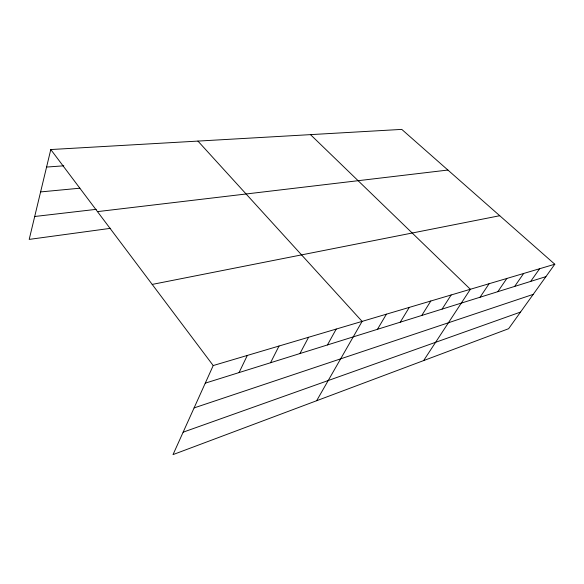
<?xml version="1.0" encoding="UTF-8"?>
<svg xmlns="http://www.w3.org/2000/svg" width="584" height="584" viewBox="0 0 584 584"><rect width="100%" height="100%" fill="white"/><g stroke="black" fill="none" stroke-linecap="round" stroke-linejoin="round"><path stroke-width="0.88" d="M554.8 264.231L213.211 365.555L173.017 454.608L508.62 328.704L554.8 264.231L401.763 129.392L50.786 149.54L29.2 239.396L110.675 228.308M239.075 372.577L247.302 355.444M270.553 362.737L279.013 346.035M299.942 353.546L308.578 337.267M327.442 344.947L336.223 329.069M316.645 400.719L362.109 321.39L197.939 141.094M377.461 329.31L386.418 314.177M400.266 322.178L409.274 307.396M421.772 315.455L430.817 301.008M442.088 309.104L451.147 294.978M423.626 360.591L470.368 289.277L310.491 134.634M480.063 297.234L489.1 283.722M497.824 291.679L506.839 278.458M514.672 286.408L523.651 273.473M530.681 281.4L539.623 268.735M183.135 432.182L520.526 312.075M194.085 407.917L533.199 294.38M205.269 383.148L545.909 276.641M152.198 284.415L499.736 215.715M97.462 211.62L447.899 170.046M34.697 216.496L96.272 209.335M40.603 191.924L79.877 188.201M46.574 167.068L63.787 165.812M50.786 149.54L213.211 365.555"/></g></svg>
